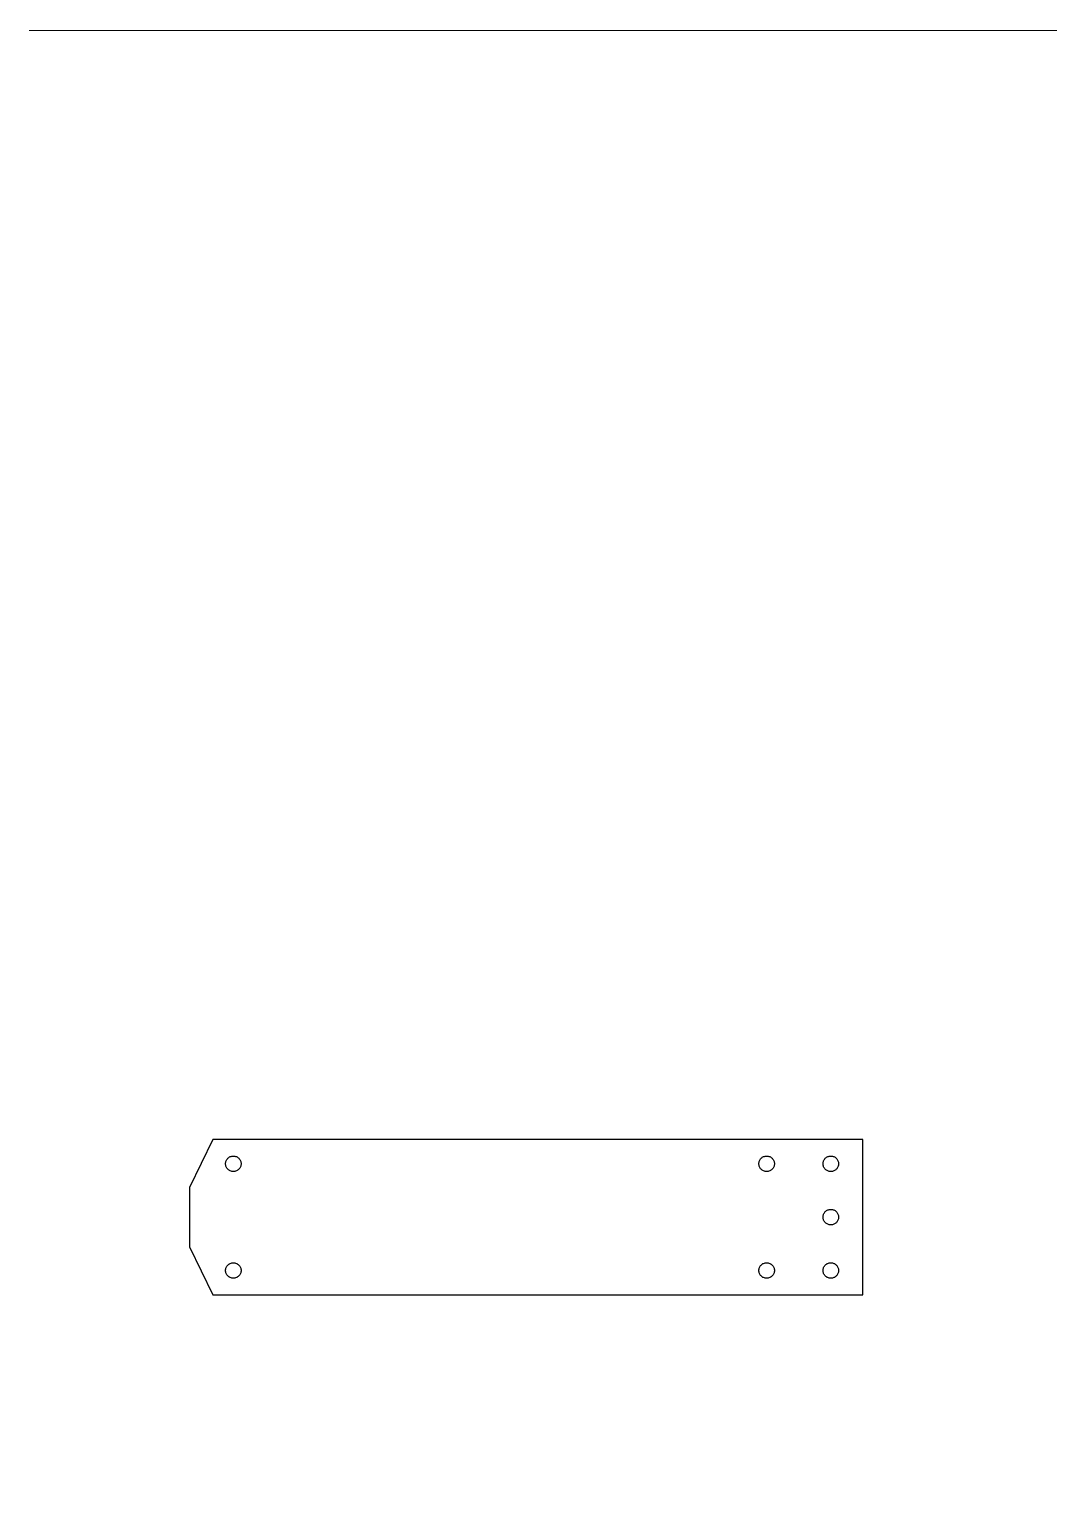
# Paper-space layout 'Main' of a CAD drawing. Header units: millimetres. Extents: x -0.3 to 8, y -0.8 to 10.9.
# The model-space entities are those that its viewports show. They can reach past a viewport. Long polylines and large blocks are cut down to what shows.
import ezdxf

# ---------------------------------------------------------------- set-up
doc = ezdxf.new("R2010")
doc.units = ezdxf.units.MM
doc.header["$MEASUREMENT"] = 0
doc.layers.get('0').update_dxf_attribs({"color": 1, "lineweight": 0})
doc.layers.add('Layer2', color=4, linetype='Continuous')
doc.layers.add('Layer3', color=5, linetype='Continuous')
doc.layers.get('Layer2').off()
doc.layers.get('Layer2').freeze()

msp = doc.modelspace()

# ---------------------------------------------------------------- linework, layer by layer
msp.add_lwpolyline([(-508.77, 148.55), (-298.77, 148.55), (-298.77, 445.55), (-508.77, 445.55)], close=True)
at = {"layer": 'Layer3', "color": 9, "lineweight": 25}
for points in [[(-340.48, 231.46), (-466.02, 231.46), (-470.52, 222.18), (-470.52, 210.76), (-466.03, 201.48), (-340.48, 201.48), (-340.48, 231.46)], [(-463.56, 226.77), (-463.56, 226.81), (-463.55, 226.93), (-463.53, 227.07), (-463.49, 227.22), (-463.44, 227.36), (-463.38, 227.49), (-463.3, 227.61), (-463.21, 227.73), (-463.12, 227.83), (-463.01, 227.93), (-462.89, 228.02), (-462.77, 228.09), (-462.64, 228.15), (-462.5, 228.2), (-462.36, 228.24), (-462.21, 228.26), (-462.09, 228.27), (-462.06, 228.27), (-462.02, 228.27), (-461.9, 228.26), (-461.75, 228.24), (-461.61, 228.2), (-461.47, 228.15), (-461.34, 228.09), (-461.22, 228.02), (-461.1, 227.93), (-461, 227.83), (-460.9, 227.73), (-460.81, 227.61), (-460.74, 227.49), (-460.67, 227.36), (-460.62, 227.22), (-460.59, 227.07), (-460.56, 226.93), (-460.56, 226.81), (-460.56, 226.77), (-460.56, 226.73), (-460.56, 226.62), (-460.59, 226.47), (-460.62, 226.33), (-460.67, 226.19), (-460.74, 226.05), (-460.81, 225.93), (-460.9, 225.82), (-461, 225.71), (-461.1, 225.61), (-461.22, 225.53), (-461.34, 225.45), (-461.47, 225.39), (-461.61, 225.34), (-461.75, 225.3), (-461.9, 225.28), (-462.02, 225.27), (-462.06, 225.27), (-462.09, 225.27), (-462.21, 225.28), (-462.36, 225.3), (-462.5, 225.34), (-462.64, 225.39), (-462.77, 225.46), (-462.89, 225.53), (-463.01, 225.61), (-463.12, 225.71), (-463.21, 225.82), (-463.3, 225.94), (-463.38, 226.06), (-463.44, 226.19), (-463.49, 226.33), (-463.53, 226.47), (-463.55, 226.62), (-463.56, 226.73), (-463.56, 226.77)], [(-360.54, 226.77), (-360.54, 226.81), (-360.53, 226.93), (-360.51, 227.07), (-360.47, 227.22), (-360.42, 227.36), (-360.36, 227.49), (-360.28, 227.61), (-360.2, 227.73), (-360.1, 227.83), (-359.99, 227.93), (-359.88, 228.02), (-359.75, 228.09), (-359.62, 228.15), (-359.48, 228.2), (-359.34, 228.24), (-359.19, 228.26), (-359.08, 228.27), (-359.04, 228.27), (-359, 228.27), (-358.88, 228.26), (-358.74, 228.24), (-358.59, 228.2), (-358.45, 228.15), (-358.32, 228.09), (-358.2, 228.02), (-358.08, 227.93), (-357.98, 227.83), (-357.88, 227.73), (-357.79, 227.61), (-357.72, 227.49), (-357.66, 227.36), (-357.61, 227.22), (-357.57, 227.07), (-357.55, 226.93), (-357.54, 226.81), (-357.54, 226.77), (-357.54, 226.73), (-357.55, 226.62), (-357.57, 226.47), (-357.61, 226.33), (-357.66, 226.19), (-357.72, 226.05), (-357.79, 225.93), (-357.88, 225.82), (-357.98, 225.71), (-358.08, 225.61), (-358.2, 225.53), (-358.32, 225.45), (-358.45, 225.39), (-358.59, 225.34), (-358.74, 225.3), (-358.88, 225.28), (-359, 225.27), (-359.04, 225.27), (-359.08, 225.27), (-359.19, 225.28), (-359.34, 225.3), (-359.48, 225.34), (-359.62, 225.39), (-359.75, 225.46), (-359.88, 225.53), (-359.99, 225.61), (-360.1, 225.71), (-360.2, 225.82), (-360.28, 225.94), (-360.36, 226.06), (-360.42, 226.19), (-360.47, 226.33), (-360.51, 226.47), (-360.53, 226.62), (-360.54, 226.73), (-360.54, 226.77)], [(-348.15, 226.77), (-348.15, 226.81), (-348.14, 226.93), (-348.12, 227.07), (-348.08, 227.22), (-348.03, 227.36), (-347.97, 227.49), (-347.89, 227.61), (-347.81, 227.73), (-347.71, 227.83), (-347.6, 227.93), (-347.49, 228.02), (-347.36, 228.09), (-347.23, 228.15), (-347.09, 228.2), (-346.95, 228.24), (-346.8, 228.26), (-346.69, 228.27), (-346.65, 228.27), (-346.61, 228.27), (-346.5, 228.26), (-346.35, 228.24), (-346.2, 228.2), (-346.06, 228.15), (-345.93, 228.09), (-345.81, 228.02), (-345.69, 227.93), (-345.59, 227.83), (-345.49, 227.73), (-345.41, 227.61), (-345.33, 227.49), (-345.27, 227.36), (-345.22, 227.22), (-345.18, 227.07), (-345.16, 226.93), (-345.15, 226.81), (-345.15, 226.77), (-345.15, 226.73), (-345.16, 226.62), (-345.18, 226.47), (-345.22, 226.33), (-345.27, 226.19), (-345.33, 226.05), (-345.41, 225.93), (-345.49, 225.82), (-345.59, 225.71), (-345.69, 225.61), (-345.81, 225.53), (-345.93, 225.45), (-346.06, 225.39), (-346.2, 225.34), (-346.35, 225.3), (-346.5, 225.28), (-346.61, 225.27), (-346.65, 225.27), (-346.69, 225.27), (-346.8, 225.28), (-346.95, 225.3), (-347.09, 225.34), (-347.23, 225.39), (-347.36, 225.46), (-347.49, 225.53), (-347.6, 225.61), (-347.71, 225.71), (-347.81, 225.82), (-347.89, 225.94), (-347.97, 226.06), (-348.03, 226.19), (-348.08, 226.33), (-348.12, 226.47), (-348.14, 226.62), (-348.15, 226.73), (-348.15, 226.77)], [(-348.15, 216.47), (-348.15, 216.51), (-348.14, 216.63), (-348.12, 216.77), (-348.08, 216.92), (-348.03, 217.06), (-347.97, 217.19), (-347.89, 217.31), (-347.81, 217.43), (-347.71, 217.53), (-347.6, 217.63), (-347.49, 217.72), (-347.36, 217.79), (-347.23, 217.85), (-347.09, 217.9), (-346.95, 217.94), (-346.8, 217.96), (-346.69, 217.97), (-346.65, 217.97), (-346.61, 217.97), (-346.5, 217.96), (-346.35, 217.94), (-346.2, 217.9), (-346.06, 217.85), (-345.93, 217.79), (-345.81, 217.72), (-345.69, 217.63), (-345.59, 217.53), (-345.49, 217.43), (-345.41, 217.31), (-345.33, 217.19), (-345.27, 217.06), (-345.22, 216.92), (-345.18, 216.77), (-345.16, 216.63), (-345.15, 216.51), (-345.15, 216.47), (-345.15, 216.43), (-345.16, 216.32), (-345.18, 216.17), (-345.22, 216.03), (-345.27, 215.88), (-345.33, 215.75), (-345.41, 215.63), (-345.49, 215.52), (-345.59, 215.41), (-345.69, 215.31), (-345.81, 215.23), (-345.93, 215.15), (-346.06, 215.09), (-346.2, 215.04), (-346.35, 215), (-346.5, 214.98), (-346.61, 214.97), (-346.65, 214.97), (-346.69, 214.97), (-346.8, 214.98), (-346.95, 215), (-347.09, 215.04), (-347.23, 215.09), (-347.36, 215.15), (-347.49, 215.23), (-347.6, 215.31), (-347.71, 215.41), (-347.81, 215.52), (-347.89, 215.63), (-347.97, 215.75), (-348.03, 215.88), (-348.08, 216.03), (-348.12, 216.17), (-348.14, 216.32), (-348.15, 216.43), (-348.15, 216.47)], [(-463.56, 206.17), (-463.56, 206.21), (-463.55, 206.32), (-463.53, 206.47), (-463.49, 206.62), (-463.44, 206.75), (-463.38, 206.89), (-463.3, 207.01), (-463.21, 207.12), (-463.12, 207.23), (-463.01, 207.33), (-462.89, 207.41), (-462.77, 207.49), (-462.64, 207.55), (-462.5, 207.6), (-462.36, 207.64), (-462.21, 207.66), (-462.09, 207.67), (-462.06, 207.67), (-462.02, 207.67), (-461.9, 207.66), (-461.75, 207.64), (-461.61, 207.6), (-461.47, 207.55), (-461.34, 207.49), (-461.22, 207.41), (-461.1, 207.33), (-461, 207.23), (-460.9, 207.12), (-460.81, 207.01), (-460.74, 206.89), (-460.67, 206.75), (-460.62, 206.62), (-460.59, 206.47), (-460.56, 206.32), (-460.56, 206.21), (-460.56, 206.17), (-460.56, 206.13), (-460.56, 206.02), (-460.59, 205.87), (-460.62, 205.72), (-460.67, 205.58), (-460.74, 205.45), (-460.81, 205.33), (-460.9, 205.22), (-461, 205.11), (-461.1, 205.01), (-461.22, 204.93), (-461.34, 204.85), (-461.47, 204.79), (-461.61, 204.74), (-461.75, 204.7), (-461.9, 204.68), (-462.02, 204.67), (-462.06, 204.67), (-462.09, 204.67), (-462.21, 204.68), (-462.36, 204.7), (-462.5, 204.74), (-462.64, 204.79), (-462.77, 204.85), (-462.89, 204.93), (-463.01, 205.01), (-463.12, 205.11), (-463.21, 205.22), (-463.3, 205.33), (-463.38, 205.46), (-463.44, 205.59), (-463.49, 205.72), (-463.53, 205.87), (-463.55, 206.02), (-463.56, 206.13), (-463.56, 206.17)], [(-360.54, 206.17), (-360.54, 206.21), (-360.53, 206.32), (-360.51, 206.47), (-360.47, 206.62), (-360.42, 206.75), (-360.36, 206.89), (-360.28, 207.01), (-360.2, 207.12), (-360.1, 207.23), (-359.99, 207.33), (-359.88, 207.41), (-359.75, 207.49), (-359.62, 207.55), (-359.48, 207.6), (-359.34, 207.64), (-359.19, 207.66), (-359.08, 207.67), (-359.04, 207.67), (-359, 207.67), (-358.88, 207.66), (-358.74, 207.64), (-358.59, 207.6), (-358.45, 207.55), (-358.32, 207.49), (-358.2, 207.41), (-358.08, 207.33), (-357.98, 207.23), (-357.88, 207.12), (-357.79, 207.01), (-357.72, 206.89), (-357.66, 206.75), (-357.61, 206.62), (-357.57, 206.47), (-357.55, 206.32), (-357.54, 206.21), (-357.54, 206.17), (-357.54, 206.13), (-357.55, 206.02), (-357.57, 205.87), (-357.61, 205.72), (-357.66, 205.58), (-357.72, 205.45), (-357.79, 205.33), (-357.88, 205.22), (-357.98, 205.11), (-358.08, 205.01), (-358.2, 204.93), (-358.32, 204.85), (-358.45, 204.79), (-358.59, 204.74), (-358.74, 204.7), (-358.88, 204.68), (-359, 204.67), (-359.04, 204.67), (-359.08, 204.67), (-359.19, 204.68), (-359.34, 204.7), (-359.48, 204.74), (-359.62, 204.79), (-359.75, 204.85), (-359.88, 204.93), (-359.99, 205.01), (-360.1, 205.11), (-360.2, 205.22), (-360.28, 205.33), (-360.36, 205.45), (-360.42, 205.58), (-360.47, 205.72), (-360.51, 205.87), (-360.53, 206.02), (-360.54, 206.13), (-360.54, 206.17)], [(-348.15, 206.17), (-348.15, 206.21), (-348.14, 206.32), (-348.12, 206.47), (-348.08, 206.62), (-348.03, 206.75), (-347.97, 206.89), (-347.89, 207.01), (-347.81, 207.12), (-347.71, 207.23), (-347.6, 207.33), (-347.49, 207.41), (-347.36, 207.49), (-347.23, 207.55), (-347.09, 207.6), (-346.95, 207.64), (-346.8, 207.66), (-346.69, 207.67), (-346.65, 207.67), (-346.61, 207.67), (-346.5, 207.66), (-346.35, 207.64), (-346.2, 207.6), (-346.06, 207.55), (-345.93, 207.49), (-345.81, 207.41), (-345.69, 207.33), (-345.59, 207.23), (-345.49, 207.12), (-345.41, 207.01), (-345.33, 206.89), (-345.27, 206.75), (-345.22, 206.62), (-345.18, 206.47), (-345.16, 206.32), (-345.15, 206.21), (-345.15, 206.17), (-345.15, 206.13), (-345.16, 206.02), (-345.18, 205.87), (-345.22, 205.72), (-345.27, 205.58), (-345.33, 205.45), (-345.41, 205.33), (-345.49, 205.22), (-345.59, 205.11), (-345.69, 205.01), (-345.81, 204.93), (-345.93, 204.85), (-346.06, 204.79), (-346.2, 204.74), (-346.35, 204.7), (-346.5, 204.68), (-346.61, 204.67), (-346.65, 204.67), (-346.69, 204.67), (-346.8, 204.68), (-346.95, 204.7), (-347.09, 204.74), (-347.23, 204.79), (-347.36, 204.85), (-347.49, 204.93), (-347.6, 205.01), (-347.71, 205.11), (-347.81, 205.22), (-347.89, 205.33), (-347.97, 205.45), (-348.03, 205.58), (-348.08, 205.72), (-348.12, 205.87), (-348.14, 206.02), (-348.15, 206.13), (-348.15, 206.17)]]:
    msp.add_lwpolyline(points, close=True, dxfattribs=at)

psp = doc.layouts.new('Main')

# ---------------------------------------------------------------- viewports
at = {"layer": 'Layer2', "view_target_point": (105, 148.5)}
psp.add_viewport(center=(3.844, 5.063), size=(8.272, 11.7008), view_center_point=(-507.229, 156.895), view_height=280.8194, dxfattribs=at)

doc.saveas('drawing.dxf')
